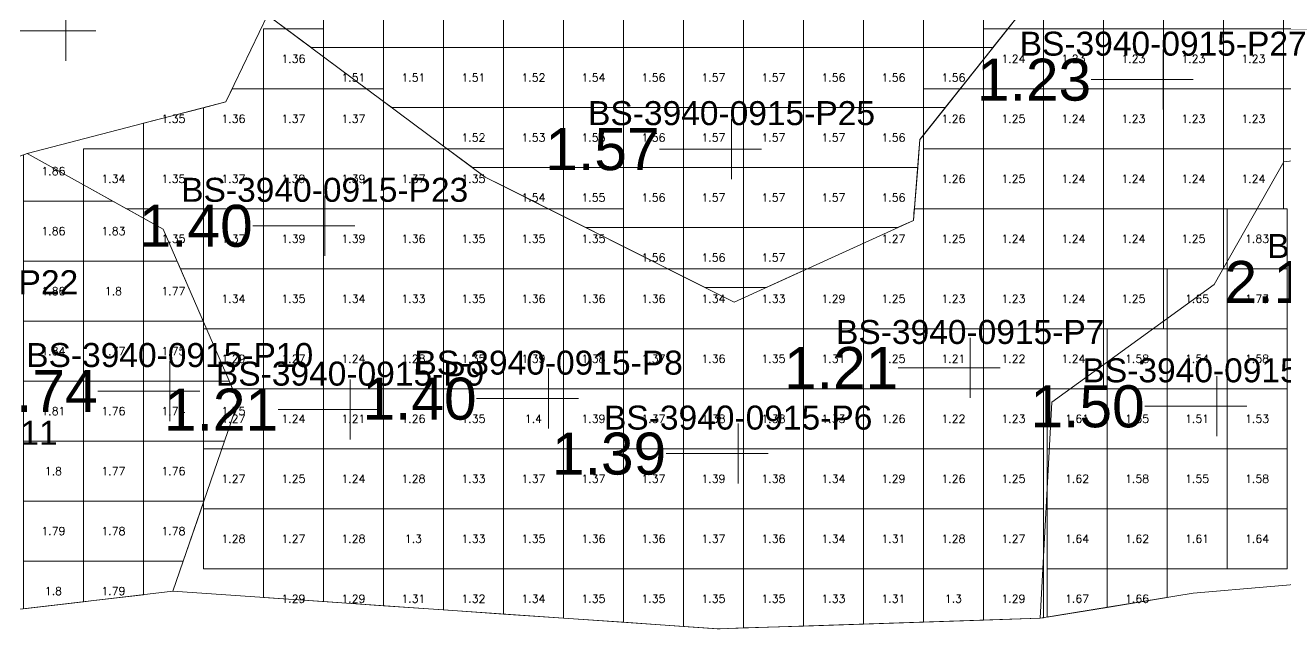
# Model space of a CAD drawing. Header units: inches. Extents: x 470001 to 470123, y 4349638 to 4349734.
# Drawn here: x 470027.65 to 470048.66, y 4349637.51 to 4349647.57 of the extents above; entities that cross this region are included whole.
import ezdxf
from ezdxf.enums import TextEntityAlignment as Align

# ---------------------------------------------------------------- set-up
doc = ezdxf.new("R2010")
doc.units = ezdxf.units.IN
doc.header["$MEASUREMENT"] = 0
for name, color, linetype, lineweight in [('1.500-3.000', 7, 'Continuous', 0), ('点', 7, 'Continuous', 0), ('爆区方格网', 7, 'Continuous', 0), ('线条', 7, 'Continuous', 0), ('钻孔', 7, 'Continuous', 0)]:
    doc.layers.add(name, color=color, linetype=linetype, lineweight=lineweight)
doc.styles.add('3dmine_textStyle_1', font='txt.shx', dxfattribs={"height": 1, "bigfont": 'gbcbig.shx'})
doc.styles.add('3dmine_textStyle_2', font='arial.ttf', dxfattribs={"height": 1})

msp = doc.modelspace()

# ---------------------------------------------------------------- hatches: boundary and pattern name
at = {"layer": '钻孔', "linetype": 'Continuous', "lineweight": 0, "true_color": 0x808080, "extrusion": (0, 1, 0)}
msp.add_hatch(color=8, dxfattribs=at).paths.add_polyline_path([(-470029.325, 3929.775), (-470028.325, 3929.775), (-470028.325, 3939.775), (-470029.325, 3939.775)], flags=0)
at = {"layer": '钻孔', "linetype": 'Continuous', "lineweight": 0, "true_color": 0x0000ff, "extrusion": (0, 1, 0)}
for points in [[(-470047.615, 3929.534), (-470046.615, 3929.534), (-470046.615, 3940.534), (-470047.615, 3940.534)], [(-470033.641, 3930.356), (-470032.641, 3930.356), (-470032.641, 3940.356), (-470033.641, 3940.356)], [(-470044.399, 3930.425), (-470043.399, 3930.425), (-470043.399, 3940.425), (-470044.399, 3940.425)], [(-470034.064, 3930.213), (-470033.064, 3930.213), (-470033.064, 3940.213), (-470034.064, 3940.213)], [(-470037.372, 3930.274), (-470036.372, 3930.274), (-470036.372, 3940.274), (-470037.372, 3940.274)], [(-470040.532, 3930.288), (-470039.532, 3930.288), (-470039.532, 3940.288), (-470040.532, 3940.288)]]:
    msp.add_hatch(color=5, dxfattribs=at).paths.add_polyline_path(points, flags=0)
at = {"layer": '钻孔', "linetype": 'Continuous', "lineweight": 0, "true_color": 0xff0000, "extrusion": (0, 1, 0)}
for points in [[(-470040.421, 3930.304), (-470039.421, 3930.304), (-470039.421, 3940.304), (-470040.421, 3940.304)], [(-470031.057, 3930.064), (-470030.057, 3930.064), (-470030.057, 3940.064), (-470031.057, 3940.064)], [(-470048.507, 3929.68), (-470047.507, 3929.68), (-470047.507, 3940.68), (-470048.507, 3940.68)]]:
    msp.add_hatch(color=1, dxfattribs=at).paths.add_polyline_path(points, flags=0)

# ---------------------------------------------------------------- linework, layer by layer
at = {"color": 7, "linetype": 'Continuous', "lineweight": 0}
for points, elevation in [([(470027.679, 4349645.435), (470030.993, 4349646.298), (470031.686, 4349647.744), (470035.317, 4349645.041), (470039.466, 4349642.957), (470042.451, 4349644.322), (470042.562, 4349645.668), (470044.736, 4349648.414), (470045.096, 4349650.012), (470042.09, 4349652.708), (470045.45, 4349652.937), (470049.125, 4349655.871)], 3935.363), ([(470052.039, 4349645.708), (470048.627, 4349645.298), (470047.467, 4349643.25), (470044.76, 4349641.293), (470044.567, 4349637.688), (470039.199, 4349637.514), (470030.11, 4349638.139), (470031.197, 4349641.303), (470029.949, 4349644.176), (470027.679, 4349645.435), (470027.679, 4349645.435)], 3935.363), ([(470052.039, 4349645.708), (470048.627, 4349645.298), (470047.467, 4349643.25), (470044.76, 4349641.293), (470044.567, 4349637.688), (470047.117, 4349638.106), (470054.879, 4349638.777)], 3935.364)]:
    msp.add_lwpolyline(points, dxfattribs=dict(at, elevation=elevation))
at = {"layer": '1.500-3.000', "color": 1, "linetype": 'Continuous', "lineweight": 0, "true_color": 0xff0000}
for points in [[(470045.096, 4349650.012), (470044.736, 4349648.414), (470043.047, 4349646.28), (470042.562, 4349645.668), (470042.451, 4349644.322), (470039.466, 4349642.957), (470035.741, 4349644.828), (470035.317, 4349645.041), (470031.686, 4349647.744), (470035.13, 4349650.711), (470038.1, 4349651.563), (470042.09, 4349652.708), (470045.096, 4349650.012)], [(470028.923, 4349644.745), (470029.949, 4349644.176), (470031.197, 4349641.303), (470030.11, 4349638.139), (470028.793, 4349637.985), (470025.85, 4349637.642), (470023.853, 4349637.865), (470020.866, 4349638.2), (470021.897, 4349640.896), (470023.219, 4349642.756), (470023.722, 4349643.113), (470026.249, 4349644.911), (470027.679, 4349645.435), (470028.923, 4349644.745)]]:
    msp.add_lwpolyline(points, dxfattribs=at)
at = {"layer": '点', "color": 138, "linetype": 'Continuous', "lineweight": 0, "true_color": 0x004c4c}
for points, elevation in [([(470028.325, 4349646.98), (470028.325, 4349647.98)], 3939.775), ([(470028.825, 4349647.48), (470027.825, 4349647.48)], 3939.775), ([(470046.615, 4349646.167), (470046.615, 4349647.167)], 3940.534), ([(470047.115, 4349646.667), (470046.115, 4349646.667)], 3940.534), ([(470039.421, 4349645.009), (470039.421, 4349646.009)], 3940.304), ([(470039.921, 4349645.509), (470038.921, 4349645.509)], 3940.304), ([(470032.641, 4349643.731), (470032.641, 4349644.731)], 3940.356), ([(470033.141, 4349644.231), (470032.141, 4349644.231)], 3940.356), ([(470043.399, 4349641.361), (470043.399, 4349642.361)], 3940.425), ([(470030.057, 4349640.977), (470030.057, 4349641.977)], 3940.064), ([(470036.372, 4349640.85), (470036.372, 4349641.85)], 3940.274), ([(470043.899, 4349641.861), (470042.899, 4349641.861)], 3940.425), ([(470033.064, 4349640.667), (470033.064, 4349641.667)], 3940.213), ([(470047.507, 4349640.722), (470047.507, 4349641.722)], 3940.68), ([(470030.557, 4349641.477), (470029.557, 4349641.477)], 3940.064), ([(470033.564, 4349641.167), (470032.564, 4349641.167)], 3940.213), ([(470036.872, 4349641.35), (470035.872, 4349641.35)], 3940.274), ([(470048.007, 4349641.222), (470047.007, 4349641.222)], 3940.68), ([(470039.532, 4349639.934), (470039.532, 4349640.934)], 3940.288), ([(470040.032, 4349640.434), (470039.032, 4349640.434)], 3940.288)]:
    msp.add_lwpolyline(points, dxfattribs=dict(at, elevation=elevation))
at = {"layer": '爆区方格网', "color": 5, "linetype": 'Continuous', "lineweight": 0, "true_color": 0x0000ff, "elevation": 3940.213}
for points in [[(470045.619, 4349647.515), (470044.619, 4349647.515), (470044.619, 4349648.266), (470044.736, 4349648.414), (470044.619, 4349648.266), (470044.619, 4349648.515), (470045.619, 4349648.515), (470045.619, 4349647.515)], [(470046.619, 4349647.515), (470045.619, 4349647.515), (470045.619, 4349648.515), (470046.619, 4349648.515), (470046.619, 4349647.515)], [(470047.619, 4349647.515), (470046.619, 4349647.515), (470046.619, 4349648.515), (470047.619, 4349648.515), (470047.619, 4349647.515)], [(470048.619, 4349647.515), (470047.619, 4349647.515), (470047.619, 4349648.515), (470048.619, 4349648.515), (470048.619, 4349647.515)], [(470049.619, 4349647.515), (470048.619, 4349647.515), (470048.619, 4349648.515), (470049.619, 4349648.515), (470049.619, 4349647.515)], [(470032.619, 4349646.515), (470031.619, 4349646.515), (470031.619, 4349647.515), (470032.619, 4349647.515), (470032.619, 4349646.515)], [(470043.619, 4349647.003), (470043.619, 4349647.515), (470044.024, 4349647.515), (470043.619, 4349647.003)], [(470044.619, 4349646.515), (470043.619, 4349646.515), (470043.619, 4349647.003), (470044.024, 4349647.515), (470044.619, 4349647.515), (470044.619, 4349646.515)], [(470045.619, 4349646.515), (470044.619, 4349646.515), (470044.619, 4349647.515), (470045.619, 4349647.515), (470045.619, 4349646.515)], [(470046.619, 4349646.515), (470045.619, 4349646.515), (470045.619, 4349647.515), (470046.619, 4349647.515), (470046.619, 4349646.515)], [(470047.619, 4349646.515), (470046.619, 4349646.515), (470046.619, 4349647.515), (470047.619, 4349647.515), (470047.619, 4349646.515)], [(470048.619, 4349646.515), (470047.619, 4349646.515), (470047.619, 4349647.515), (470048.619, 4349647.515), (470048.619, 4349646.515)], [(470049.619, 4349646.515), (470048.619, 4349646.515), (470048.619, 4349647.515), (470049.619, 4349647.515), (470049.619, 4349646.515)], [(470031.619, 4349645.515), (470030.619, 4349645.515), (470030.619, 4349646.2), (470030.993, 4349646.298), (470031.097, 4349646.515), (470031.619, 4349646.515), (470031.619, 4349645.515)], [(470032.619, 4349645.515), (470031.619, 4349645.515), (470031.619, 4349646.515), (470032.619, 4349646.515), (470032.619, 4349645.515)], [(470033.619, 4349645.515), (470032.619, 4349645.515), (470032.619, 4349646.515), (470033.619, 4349646.515), (470033.619, 4349645.515)], [(470043.047, 4349646.28), (470042.619, 4349645.74), (470042.619, 4349646.515), (470043.232, 4349646.515), (470043.047, 4349646.28)], [(470043.619, 4349645.515), (470042.619, 4349645.515), (470042.619, 4349645.74), (470043.232, 4349646.515), (470043.619, 4349646.515), (470043.619, 4349645.515)], [(470044.619, 4349645.515), (470043.619, 4349645.515), (470043.619, 4349646.515), (470044.619, 4349646.515), (470044.619, 4349645.515)], [(470045.619, 4349645.515), (470044.619, 4349645.515), (470044.619, 4349646.515), (470045.619, 4349646.515), (470045.619, 4349645.515)], [(470046.619, 4349645.515), (470045.619, 4349645.515), (470045.619, 4349646.515), (470046.619, 4349646.515), (470046.619, 4349645.515)], [(470047.619, 4349645.515), (470046.619, 4349645.515), (470046.619, 4349646.515), (470047.619, 4349646.515), (470047.619, 4349645.515)], [(470048.619, 4349645.515), (470047.619, 4349645.515), (470047.619, 4349646.515), (470048.619, 4349646.515), (470048.619, 4349645.515)], [(470049.619, 4349645.515), (470048.619, 4349645.515), (470048.619, 4349646.515), (470049.619, 4349646.515), (470049.619, 4349645.515)], [(470030.619, 4349645.515), (470029.619, 4349645.515), (470029.619, 4349645.94), (470030.619, 4349646.2), (470030.619, 4349645.515)], [(470029.619, 4349644.515), (470029.338, 4349644.515), (470028.619, 4349644.913), (470028.619, 4349645.515), (470029.619, 4349645.515), (470029.619, 4349644.515)], [(470030.619, 4349644.515), (470029.619, 4349644.515), (470029.619, 4349645.515), (470030.619, 4349645.515), (470030.619, 4349644.515)], [(470031.619, 4349644.515), (470030.619, 4349644.515), (470030.619, 4349645.515), (470031.619, 4349645.515), (470031.619, 4349644.515)], [(470032.619, 4349644.515), (470031.619, 4349644.515), (470031.619, 4349645.515), (470032.619, 4349645.515), (470032.619, 4349644.515)], [(470033.619, 4349644.515), (470032.619, 4349644.515), (470032.619, 4349645.515), (470033.619, 4349645.515), (470033.619, 4349644.515)], [(470034.619, 4349644.515), (470033.619, 4349644.515), (470033.619, 4349645.515), (470034.619, 4349645.515), (470034.619, 4349644.515)], [(470035.619, 4349644.889), (470035.317, 4349645.041), (470035.619, 4349644.889), (470035.619, 4349644.515), (470034.619, 4349644.515), (470034.619, 4349645.515), (470035.619, 4349645.515), (470035.619, 4349644.889)], [(470043.619, 4349644.515), (470042.619, 4349644.515), (470042.619, 4349645.515), (470043.619, 4349645.515), (470043.619, 4349644.515)], [(470044.619, 4349644.515), (470043.619, 4349644.515), (470043.619, 4349645.515), (470044.619, 4349645.515), (470044.619, 4349644.515)], [(470045.619, 4349644.515), (470044.619, 4349644.515), (470044.619, 4349645.515), (470045.619, 4349645.515), (470045.619, 4349644.515)], [(470046.619, 4349644.515), (470045.619, 4349644.515), (470045.619, 4349645.515), (470046.619, 4349645.515), (470046.619, 4349644.515)], [(470047.619, 4349644.515), (470046.619, 4349644.515), (470046.619, 4349645.515), (470047.619, 4349645.515), (470047.619, 4349644.515)], [(470048.619, 4349644.515), (470047.619, 4349644.515), (470047.619, 4349645.515), (470048.619, 4349645.515), (470048.619, 4349644.515)], [(470028.923, 4349644.745), (470029.338, 4349644.515), (470029.338, 4349644.515), (470029.107, 4349644.643), (470028.619, 4349644.643), (470028.619, 4349644.913), (470028.923, 4349644.745)], [(470030.619, 4349643.515), (470030.236, 4349643.515), (470030.181, 4349643.643), (470029.619, 4349643.643), (470029.619, 4349644.359), (470029.619, 4349644.359), (470029.949, 4349644.176), (470029.619, 4349644.359), (470029.619, 4349644.515), (470030.619, 4349644.515), (470030.619, 4349643.515)], [(470031.619, 4349643.515), (470030.619, 4349643.515), (470030.619, 4349644.515), (470031.619, 4349644.515), (470031.619, 4349643.515)], [(470032.619, 4349643.515), (470031.619, 4349643.515), (470031.619, 4349644.515), (470032.619, 4349644.515), (470032.619, 4349643.515)], [(470033.619, 4349643.515), (470032.619, 4349643.515), (470032.619, 4349644.515), (470033.619, 4349644.515), (470033.619, 4349643.515)], [(470034.619, 4349643.515), (470033.619, 4349643.515), (470033.619, 4349644.515), (470034.619, 4349644.515), (470034.619, 4349643.515)], [(470035.619, 4349643.515), (470034.619, 4349643.515), (470034.619, 4349644.515), (470035.619, 4349644.515), (470035.619, 4349643.515)], [(470036.619, 4349644.387), (470036.619, 4349643.515), (470035.619, 4349643.515), (470035.619, 4349644.515), (470036.365, 4349644.515), (470036.619, 4349644.387)], [(470036.619, 4349644.387), (470036.365, 4349644.515), (470036.619, 4349644.515), (470036.619, 4349644.387)], [(470037.619, 4349643.885), (470036.619, 4349644.387), (470036.619, 4349644.515), (470037.619, 4349644.515), (470037.619, 4349643.885)], [(470037.619, 4349643.885), (470037.619, 4349643.515), (470036.619, 4349643.515), (470036.619, 4349644.387), (470037.619, 4349643.885)], [(470042.619, 4349643.515), (470041.619, 4349643.515), (470041.619, 4349644.201), (470042.187, 4349644.201), (470042.451, 4349644.322), (470042.467, 4349644.515), (470042.619, 4349644.515), (470042.619, 4349643.515)], [(470043.619, 4349643.515), (470042.619, 4349643.515), (470042.619, 4349644.515), (470043.619, 4349644.515), (470043.619, 4349643.515)], [(470044.619, 4349643.515), (470043.619, 4349643.515), (470043.619, 4349644.515), (470044.619, 4349644.515), (470044.619, 4349643.515)], [(470045.619, 4349643.515), (470044.619, 4349643.515), (470044.619, 4349644.515), (470045.619, 4349644.515), (470045.619, 4349643.515)], [(470046.619, 4349643.515), (470045.619, 4349643.515), (470045.619, 4349644.515), (470046.619, 4349644.515), (470046.619, 4349643.515)], [(470047.619, 4349643.515), (470046.619, 4349643.515), (470046.619, 4349644.515), (470047.619, 4349644.515), (470047.619, 4349643.515)], [(470031.619, 4349642.515), (470030.619, 4349642.515), (470030.619, 4349643.515), (470031.619, 4349643.515), (470031.619, 4349642.515)], [(470032.619, 4349642.515), (470031.619, 4349642.515), (470031.619, 4349643.515), (470032.619, 4349643.515), (470032.619, 4349642.515)], [(470033.619, 4349642.515), (470032.619, 4349642.515), (470032.619, 4349643.515), (470033.619, 4349643.515), (470033.619, 4349642.515)], [(470034.619, 4349642.515), (470033.619, 4349642.515), (470033.619, 4349643.515), (470034.619, 4349643.515), (470034.619, 4349642.515)], [(470035.619, 4349642.515), (470034.619, 4349642.515), (470034.619, 4349643.515), (470035.619, 4349643.515), (470035.619, 4349642.515)], [(470036.619, 4349642.515), (470035.619, 4349642.515), (470035.619, 4349643.515), (470036.619, 4349643.515), (470036.619, 4349642.515)], [(470037.619, 4349642.515), (470036.619, 4349642.515), (470036.619, 4349643.515), (470037.619, 4349643.515), (470037.619, 4349642.515)], [(470038.619, 4349643.383), (470038.619, 4349642.515), (470037.619, 4349642.515), (470037.619, 4349643.515), (470038.356, 4349643.515), (470038.619, 4349643.383)], [(470038.619, 4349643.383), (470038.356, 4349643.515), (470038.619, 4349643.515), (470038.619, 4349643.383)], [(470039.619, 4349642.515), (470038.619, 4349642.515), (470038.619, 4349643.383), (470039.466, 4349642.957), (470038.619, 4349643.383), (470038.619, 4349643.515), (470039.619, 4349643.515), (470039.619, 4349642.515)], [(470040.619, 4349642.515), (470039.619, 4349642.515), (470039.619, 4349643.515), (470040.619, 4349643.515), (470040.619, 4349642.515)], [(470041.619, 4349642.515), (470040.619, 4349642.515), (470040.619, 4349643.515), (470041.619, 4349643.515), (470041.619, 4349642.515)], [(470042.619, 4349642.515), (470041.619, 4349642.515), (470041.619, 4349643.515), (470042.619, 4349643.515), (470042.619, 4349642.515)], [(470043.619, 4349642.515), (470042.619, 4349642.515), (470042.619, 4349643.515), (470043.619, 4349643.515), (470043.619, 4349642.515)], [(470044.619, 4349642.515), (470043.619, 4349642.515), (470043.619, 4349643.515), (470044.619, 4349643.515), (470044.619, 4349642.515)], [(470045.619, 4349642.515), (470044.619, 4349642.515), (470044.619, 4349643.515), (470045.619, 4349643.515), (470045.619, 4349642.515)], [(470046.619, 4349642.515), (470045.619, 4349642.515), (470045.619, 4349643.515), (470046.619, 4349643.515), (470046.619, 4349642.515)], [(470031.619, 4349641.515), (470031.105, 4349641.515), (470031.049, 4349641.643), (470030.619, 4349641.643), (470030.619, 4349642.515), (470031.619, 4349642.515), (470031.619, 4349641.515)], [(470032.619, 4349641.515), (470031.619, 4349641.515), (470031.619, 4349642.515), (470032.619, 4349642.515), (470032.619, 4349641.515)], [(470033.619, 4349641.515), (470032.619, 4349641.515), (470032.619, 4349642.515), (470033.619, 4349642.515), (470033.619, 4349641.515)], [(470034.619, 4349641.515), (470033.619, 4349641.515), (470033.619, 4349642.515), (470034.619, 4349642.515), (470034.619, 4349641.515)], [(470035.619, 4349641.515), (470034.619, 4349641.515), (470034.619, 4349642.515), (470035.619, 4349642.515), (470035.619, 4349641.515)], [(470036.619, 4349641.515), (470035.619, 4349641.515), (470035.619, 4349642.515), (470036.619, 4349642.515), (470036.619, 4349641.515)], [(470037.619, 4349641.515), (470036.619, 4349641.515), (470036.619, 4349642.515), (470037.619, 4349642.515), (470037.619, 4349641.515)], [(470038.619, 4349641.515), (470037.619, 4349641.515), (470037.619, 4349642.515), (470038.619, 4349642.515), (470038.619, 4349641.515)], [(470039.619, 4349641.515), (470038.619, 4349641.515), (470038.619, 4349642.515), (470039.619, 4349642.515), (470039.619, 4349641.515)], [(470040.619, 4349641.515), (470039.619, 4349641.515), (470039.619, 4349642.515), (470040.619, 4349642.515), (470040.619, 4349641.515)], [(470041.619, 4349641.515), (470040.619, 4349641.515), (470040.619, 4349642.515), (470041.619, 4349642.515), (470041.619, 4349641.515)], [(470042.619, 4349641.515), (470041.619, 4349641.515), (470041.619, 4349642.515), (470042.619, 4349642.515), (470042.619, 4349641.515)], [(470043.619, 4349641.515), (470042.619, 4349641.515), (470042.619, 4349642.515), (470043.619, 4349642.515), (470043.619, 4349641.515)], [(470044.619, 4349641.515), (470043.619, 4349641.515), (470043.619, 4349642.515), (470044.619, 4349642.515), (470044.619, 4349641.515)], [(470045.619, 4349641.515), (470044.619, 4349641.515), (470044.619, 4349642.515), (470045.619, 4349642.515), (470045.619, 4349641.515)], [(470031.619, 4349640.515), (470030.619, 4349640.515), (470030.619, 4349640.643), (470030.97, 4349640.643), (470031.197, 4349641.303), (470031.105, 4349641.515), (470031.619, 4349641.515), (470031.619, 4349640.515)], [(470032.619, 4349640.515), (470031.619, 4349640.515), (470031.619, 4349641.515), (470032.619, 4349641.515), (470032.619, 4349640.515)], [(470033.619, 4349640.515), (470032.619, 4349640.515), (470032.619, 4349641.515), (470033.619, 4349641.515), (470033.619, 4349640.515)], [(470034.619, 4349640.515), (470033.619, 4349640.515), (470033.619, 4349641.515), (470034.619, 4349641.515), (470034.619, 4349640.515)], [(470035.619, 4349640.515), (470034.619, 4349640.515), (470034.619, 4349641.515), (470035.619, 4349641.515), (470035.619, 4349640.515)], [(470036.619, 4349640.515), (470035.619, 4349640.515), (470035.619, 4349641.515), (470036.619, 4349641.515), (470036.619, 4349640.515)], [(470037.619, 4349640.515), (470036.619, 4349640.515), (470036.619, 4349641.515), (470037.619, 4349641.515), (470037.619, 4349640.515)], [(470038.619, 4349640.515), (470037.619, 4349640.515), (470037.619, 4349641.515), (470038.619, 4349641.515), (470038.619, 4349640.515)], [(470039.619, 4349640.515), (470038.619, 4349640.515), (470038.619, 4349641.515), (470039.619, 4349641.515), (470039.619, 4349640.515)], [(470040.619, 4349640.515), (470039.619, 4349640.515), (470039.619, 4349641.515), (470040.619, 4349641.515), (470040.619, 4349640.515)], [(470041.619, 4349640.515), (470040.619, 4349640.515), (470040.619, 4349641.515), (470041.619, 4349641.515), (470041.619, 4349640.515)], [(470042.619, 4349640.515), (470041.619, 4349640.515), (470041.619, 4349641.515), (470042.619, 4349641.515), (470042.619, 4349640.515)], [(470043.619, 4349640.515), (470042.619, 4349640.515), (470042.619, 4349641.515), (470043.619, 4349641.515), (470043.619, 4349640.515)], [(470044.619, 4349640.515), (470043.619, 4349640.515), (470043.619, 4349641.515), (470044.619, 4349641.515), (470044.619, 4349640.515)], [(470031.619, 4349639.515), (470030.619, 4349639.515), (470030.619, 4349639.643), (470030.619, 4349640.515), (470031.619, 4349640.515), (470031.619, 4349639.515)], [(470032.619, 4349639.515), (470031.619, 4349639.515), (470031.619, 4349640.515), (470032.619, 4349640.515), (470032.619, 4349639.515)], [(470033.619, 4349639.515), (470032.619, 4349639.515), (470032.619, 4349640.515), (470033.619, 4349640.515), (470033.619, 4349639.515)], [(470034.619, 4349639.515), (470033.619, 4349639.515), (470033.619, 4349640.515), (470034.619, 4349640.515), (470034.619, 4349639.515)], [(470035.619, 4349639.515), (470034.619, 4349639.515), (470034.619, 4349640.515), (470035.619, 4349640.515), (470035.619, 4349639.515)], [(470036.619, 4349639.515), (470035.619, 4349639.515), (470035.619, 4349640.515), (470036.619, 4349640.515), (470036.619, 4349639.515)], [(470037.619, 4349639.515), (470036.619, 4349639.515), (470036.619, 4349640.515), (470037.619, 4349640.515), (470037.619, 4349639.515)], [(470038.619, 4349639.515), (470037.619, 4349639.515), (470037.619, 4349640.515), (470038.619, 4349640.515), (470038.619, 4349639.515)], [(470039.619, 4349639.515), (470038.619, 4349639.515), (470038.619, 4349640.515), (470039.619, 4349640.515), (470039.619, 4349639.515)], [(470040.619, 4349639.515), (470039.619, 4349639.515), (470039.619, 4349640.515), (470040.619, 4349640.515), (470040.619, 4349639.515)], [(470041.619, 4349639.515), (470040.619, 4349639.515), (470040.619, 4349640.515), (470041.619, 4349640.515), (470041.619, 4349639.515)], [(470042.619, 4349639.515), (470041.619, 4349639.515), (470041.619, 4349640.515), (470042.619, 4349640.515), (470042.619, 4349639.515)], [(470043.619, 4349639.515), (470042.619, 4349639.515), (470042.619, 4349640.515), (470043.619, 4349640.515), (470043.619, 4349639.515)], [(470044.619, 4349639.515), (470043.619, 4349639.515), (470043.619, 4349640.515), (470044.619, 4349640.515), (470044.619, 4349639.515)], [(470031.619, 4349638.515), (470030.619, 4349638.515), (470030.619, 4349639.515), (470031.619, 4349639.515), (470031.619, 4349638.515)], [(470032.619, 4349638.515), (470031.619, 4349638.515), (470031.619, 4349639.515), (470032.619, 4349639.515), (470032.619, 4349638.515)], [(470033.619, 4349638.515), (470032.619, 4349638.515), (470032.619, 4349639.515), (470033.619, 4349639.515), (470033.619, 4349638.515)], [(470034.619, 4349638.515), (470033.619, 4349638.515), (470033.619, 4349639.515), (470034.619, 4349639.515), (470034.619, 4349638.515)], [(470035.619, 4349638.515), (470034.619, 4349638.515), (470034.619, 4349639.515), (470035.619, 4349639.515), (470035.619, 4349638.515)], [(470036.619, 4349638.515), (470035.619, 4349638.515), (470035.619, 4349639.515), (470036.619, 4349639.515), (470036.619, 4349638.515)], [(470037.619, 4349638.515), (470036.619, 4349638.515), (470036.619, 4349639.515), (470037.619, 4349639.515), (470037.619, 4349638.515)], [(470038.619, 4349638.515), (470037.619, 4349638.515), (470037.619, 4349639.515), (470038.619, 4349639.515), (470038.619, 4349638.515)], [(470039.619, 4349638.515), (470038.619, 4349638.515), (470038.619, 4349639.515), (470039.619, 4349639.515), (470039.619, 4349638.515)], [(470040.619, 4349638.515), (470039.619, 4349638.515), (470039.619, 4349639.515), (470040.619, 4349639.515), (470040.619, 4349638.515)], [(470041.619, 4349638.515), (470040.619, 4349638.515), (470040.619, 4349639.515), (470041.619, 4349639.515), (470041.619, 4349638.515)], [(470042.619, 4349638.515), (470041.619, 4349638.515), (470041.619, 4349639.515), (470042.619, 4349639.515), (470042.619, 4349638.515)], [(470043.619, 4349638.515), (470042.619, 4349638.515), (470042.619, 4349639.515), (470043.619, 4349639.515), (470043.619, 4349638.515)], [(470044.619, 4349638.515), (470043.619, 4349638.515), (470043.619, 4349639.515), (470044.619, 4349639.515), (470044.619, 4349638.515)], [(470032.619, 4349637.966), (470031.619, 4349638.035), (470031.619, 4349638.515), (470032.619, 4349638.515), (470032.619, 4349637.966)], [(470033.619, 4349637.897), (470032.619, 4349637.966), (470032.619, 4349638.515), (470033.619, 4349638.515), (470033.619, 4349637.897)], [(470034.619, 4349637.829), (470033.619, 4349637.897), (470033.619, 4349638.515), (470034.619, 4349638.515), (470034.619, 4349637.829)], [(470035.619, 4349637.76), (470034.619, 4349637.829), (470034.619, 4349638.515), (470035.619, 4349638.515), (470035.619, 4349637.76)], [(470036.619, 4349637.691), (470035.619, 4349637.76), (470035.619, 4349638.515), (470036.619, 4349638.515), (470036.619, 4349637.691)], [(470037.619, 4349637.622), (470036.619, 4349637.691), (470036.619, 4349638.515), (470037.619, 4349638.515), (470037.619, 4349637.622)], [(470038.619, 4349637.554), (470037.619, 4349637.622), (470037.619, 4349638.515), (470038.619, 4349638.515), (470038.619, 4349637.554)], [(470039.619, 4349637.527), (470039.23, 4349637.515), (470039.184, 4349637.515), (470038.619, 4349637.554), (470038.619, 4349638.515), (470039.619, 4349638.515), (470039.619, 4349637.527)], [(470040.619, 4349637.56), (470039.619, 4349637.527), (470039.619, 4349638.515), (470040.619, 4349638.515), (470040.619, 4349637.56)], [(470041.619, 4349637.592), (470040.619, 4349637.56), (470040.619, 4349638.515), (470041.619, 4349638.515), (470041.619, 4349637.592)], [(470042.619, 4349637.624), (470041.619, 4349637.592), (470041.619, 4349638.515), (470042.619, 4349638.515), (470042.619, 4349637.624)], [(470043.619, 4349637.657), (470042.619, 4349637.624), (470042.619, 4349638.515), (470043.619, 4349638.515), (470043.619, 4349637.657)], [(470044.619, 4349637.696), (470044.567, 4349637.688), (470043.619, 4349637.657), (470043.619, 4349638.515), (470044.619, 4349638.515), (470044.619, 4349637.696)]]:
    msp.add_lwpolyline(points, dxfattribs=at)
at = {"layer": '爆区方格网', "color": 1, "linetype": 'Continuous', "lineweight": 0, "true_color": 0xff0000}
for points, elevation in [([(470032.619, 4349647.201), (470032.415, 4349647.201), (470031.686, 4349647.744), (470032.217, 4349648.201), (470032.619, 4349648.201), (470032.619, 4349647.201)], 3940.263), ([(470033.619, 4349647.201), (470032.619, 4349647.201), (470032.619, 4349648.201), (470033.619, 4349648.201), (470033.619, 4349647.201)], 3940.263), ([(470034.619, 4349647.201), (470033.619, 4349647.201), (470033.619, 4349648.201), (470034.619, 4349648.201), (470034.619, 4349647.201)], 3940.263), ([(470035.619, 4349647.201), (470034.619, 4349647.201), (470034.619, 4349648.201), (470035.619, 4349648.201), (470035.619, 4349647.201)], 3940.263), ([(470036.619, 4349647.201), (470035.619, 4349647.201), (470035.619, 4349648.201), (470036.619, 4349648.201), (470036.619, 4349647.201)], 3940.263), ([(470037.619, 4349647.201), (470036.619, 4349647.201), (470036.619, 4349648.201), (470037.619, 4349648.201), (470037.619, 4349647.201)], 3940.263), ([(470038.619, 4349647.201), (470037.619, 4349647.201), (470037.619, 4349648.201), (470038.619, 4349648.201), (470038.619, 4349647.201)], 3940.263), ([(470039.619, 4349647.201), (470038.619, 4349647.201), (470038.619, 4349648.201), (470039.619, 4349648.201), (470039.619, 4349647.201)], 3940.263), ([(470040.619, 4349647.201), (470039.619, 4349647.201), (470039.619, 4349648.201), (470040.619, 4349648.201), (470040.619, 4349647.201)], 3940.263), ([(470041.619, 4349647.201), (470040.619, 4349647.201), (470040.619, 4349648.201), (470041.619, 4349648.201), (470041.619, 4349647.201)], 3940.263), ([(470042.619, 4349647.201), (470041.619, 4349647.201), (470041.619, 4349648.201), (470042.619, 4349648.201), (470042.619, 4349647.201)], 3940.263), ([(470043.619, 4349647.201), (470042.619, 4349647.201), (470042.619, 4349648.201), (470043.619, 4349648.201), (470043.619, 4349647.201)], 3940.263), ([(470043.776, 4349647.201), (470043.619, 4349647.201), (470043.619, 4349648.201), (470044.568, 4349648.201), (470043.776, 4349647.201)], 3940.263), ([(470033.619, 4349646.305), (470032.619, 4349647.05), (470032.619, 4349647.201), (470033.619, 4349647.201), (470033.619, 4349646.305)], 3940.263), ([(470034.619, 4349646.201), (470033.759, 4349646.201), (470033.619, 4349646.305), (470033.619, 4349647.201), (470034.619, 4349647.201), (470034.619, 4349646.201)], 3940.263), ([(470035.619, 4349646.201), (470034.619, 4349646.201), (470034.619, 4349647.201), (470035.619, 4349647.201), (470035.619, 4349646.201)], 3940.263), ([(470036.619, 4349646.201), (470035.619, 4349646.201), (470035.619, 4349647.201), (470036.619, 4349647.201), (470036.619, 4349646.201)], 3940.263), ([(470037.619, 4349646.201), (470036.619, 4349646.201), (470036.619, 4349647.201), (470037.619, 4349647.201), (470037.619, 4349646.201)], 3940.263), ([(470038.619, 4349646.201), (470037.619, 4349646.201), (470037.619, 4349647.201), (470038.619, 4349647.201), (470038.619, 4349646.201)], 3940.263), ([(470039.619, 4349646.201), (470038.619, 4349646.201), (470038.619, 4349647.201), (470039.619, 4349647.201), (470039.619, 4349646.201)], 3940.263), ([(470040.619, 4349646.201), (470039.619, 4349646.201), (470039.619, 4349647.201), (470040.619, 4349647.201), (470040.619, 4349646.201)], 3940.263), ([(470041.619, 4349646.201), (470040.619, 4349646.201), (470040.619, 4349647.201), (470041.619, 4349647.201), (470041.619, 4349646.201)], 3940.263), ([(470042.619, 4349646.201), (470041.619, 4349646.201), (470041.619, 4349647.201), (470042.619, 4349647.201), (470042.619, 4349646.201)], 3940.263), ([(470043.619, 4349647.003), (470043.047, 4349646.28), (470042.984, 4349646.201), (470042.619, 4349646.201), (470042.619, 4349647.201), (470043.619, 4349647.201), (470043.619, 4349647.003)], 3940.263), ([(470035.619, 4349645.201), (470035.102, 4349645.201), (470034.619, 4349645.561), (470034.619, 4349646.201), (470035.619, 4349646.201), (470035.619, 4349645.201)], 3940.263), ([(470036.619, 4349645.201), (470035.619, 4349645.201), (470035.619, 4349646.201), (470036.619, 4349646.201), (470036.619, 4349645.201)], 3940.263), ([(470037.619, 4349645.201), (470036.619, 4349645.201), (470036.619, 4349646.201), (470037.619, 4349646.201), (470037.619, 4349645.201)], 3940.263), ([(470038.619, 4349645.201), (470037.619, 4349645.201), (470037.619, 4349646.201), (470038.619, 4349646.201), (470038.619, 4349645.201)], 3940.263), ([(470039.619, 4349645.201), (470038.619, 4349645.201), (470038.619, 4349646.201), (470039.619, 4349646.201), (470039.619, 4349645.201)], 3940.263), ([(470040.619, 4349645.201), (470039.619, 4349645.201), (470039.619, 4349646.201), (470040.619, 4349646.201), (470040.619, 4349645.201)], 3940.263), ([(470041.619, 4349645.201), (470040.619, 4349645.201), (470040.619, 4349646.201), (470041.619, 4349646.201), (470041.619, 4349645.201)], 3940.263), ([(470042.619, 4349645.74), (470042.562, 4349645.668), (470042.524, 4349645.201), (470041.619, 4349645.201), (470041.619, 4349646.201), (470042.619, 4349646.201), (470042.619, 4349645.74)], 3940.263), ([(470028.619, 4349644.913), (470028.619, 4349644.643), (470027.619, 4349644.643), (470027.619, 4349645.412), (470027.679, 4349645.435), (470028.619, 4349644.913)], 3939.874), ([(470036.619, 4349644.387), (470035.741, 4349644.828), (470035.619, 4349644.889), (470035.619, 4349645.201), (470036.619, 4349645.201), (470036.619, 4349644.387)], 3940.263), ([(470037.619, 4349644.201), (470036.989, 4349644.201), (470036.619, 4349644.387), (470036.619, 4349645.201), (470037.619, 4349645.201), (470037.619, 4349644.201)], 3940.263), ([(470038.619, 4349644.201), (470037.619, 4349644.201), (470037.619, 4349645.201), (470038.619, 4349645.201), (470038.619, 4349644.201)], 3940.263), ([(470039.619, 4349644.201), (470038.619, 4349644.201), (470038.619, 4349645.201), (470039.619, 4349645.201), (470039.619, 4349644.201)], 3940.263), ([(470040.619, 4349644.201), (470039.619, 4349644.201), (470039.619, 4349645.201), (470040.619, 4349645.201), (470040.619, 4349644.201)], 3940.263), ([(470041.619, 4349644.201), (470040.619, 4349644.201), (470040.619, 4349645.201), (470041.619, 4349645.201), (470041.619, 4349644.201)], 3940.263), ([(470042.451, 4349644.322), (470042.187, 4349644.201), (470041.619, 4349644.201), (470041.619, 4349645.201), (470042.524, 4349645.201), (470042.451, 4349644.322)], 3940.263), ([(470028.619, 4349643.643), (470027.619, 4349643.643), (470027.619, 4349644.643), (470028.619, 4349644.643), (470028.619, 4349643.643)], 3939.874), ([(470029.619, 4349644.359), (470029.619, 4349643.643), (470028.619, 4349643.643), (470028.619, 4349644.643), (470029.107, 4349644.643), (470029.619, 4349644.359)], 3939.874), ([(470048.68, 4349643.515), (470047.68, 4349643.515), (470047.68, 4349644.515), (470048.68, 4349644.515), (470048.68, 4349643.515)], 3940.68), ([(470038.619, 4349643.383), (470037.619, 4349643.885), (470037.619, 4349644.201), (470038.619, 4349644.201), (470038.619, 4349643.383)], 3940.263), ([(470039.619, 4349643.201), (470038.98, 4349643.201), (470038.619, 4349643.383), (470038.619, 4349644.201), (470039.619, 4349644.201), (470039.619, 4349643.201)], 3940.263), ([(470040.619, 4349643.484), (470040, 4349643.201), (470039.619, 4349643.201), (470039.619, 4349644.201), (470040.619, 4349644.201), (470040.619, 4349643.484)], 3940.263), ([(470028.619, 4349642.643), (470027.619, 4349642.643), (470027.619, 4349643.643), (470028.619, 4349643.643), (470028.619, 4349642.643)], 3939.874), ([(470029.619, 4349642.643), (470028.619, 4349642.643), (470028.619, 4349643.643), (470029.619, 4349643.643), (470029.619, 4349642.643)], 3939.874), ([(470030.615, 4349642.643), (470029.619, 4349642.643), (470029.619, 4349643.643), (470030.181, 4349643.643), (470030.615, 4349642.643)], 3939.874), ([(470047.68, 4349642.515), (470046.68, 4349642.515), (470046.68, 4349643.515), (470047.68, 4349643.515), (470047.68, 4349642.515)], 3940.68), ([(470048.68, 4349642.515), (470047.68, 4349642.515), (470047.68, 4349643.515), (470048.68, 4349643.515), (470048.68, 4349642.515)], 3940.68), ([(470028.619, 4349641.643), (470027.619, 4349641.643), (470027.619, 4349642.643), (470028.619, 4349642.643), (470028.619, 4349641.643)], 3939.874), ([(470029.619, 4349641.643), (470028.619, 4349641.643), (470028.619, 4349642.643), (470029.619, 4349642.643), (470029.619, 4349641.643)], 3939.874), ([(470030.619, 4349642.634), (470030.619, 4349641.643), (470029.619, 4349641.643), (470029.619, 4349642.643), (470030.615, 4349642.643), (470030.619, 4349642.634)], 3939.874), ([(470046.68, 4349641.515), (470045.68, 4349641.515), (470045.68, 4349642.515), (470046.68, 4349642.515), (470046.68, 4349641.515)], 3940.68), ([(470047.68, 4349641.515), (470046.68, 4349641.515), (470046.68, 4349642.515), (470047.68, 4349642.515), (470047.68, 4349641.515)], 3940.68), ([(470048.68, 4349641.515), (470047.68, 4349641.515), (470047.68, 4349642.515), (470048.68, 4349642.515), (470048.68, 4349641.515)], 3940.68), ([(470028.619, 4349640.643), (470027.619, 4349640.643), (470027.619, 4349641.643), (470028.619, 4349641.643), (470028.619, 4349640.643)], 3939.874), ([(470029.619, 4349640.643), (470028.619, 4349640.643), (470028.619, 4349641.643), (470029.619, 4349641.643), (470029.619, 4349640.643)], 3939.874), ([(470030.619, 4349640.643), (470029.619, 4349640.643), (470029.619, 4349641.643), (470030.619, 4349641.643), (470030.619, 4349640.643)], 3939.874), ([(470031.197, 4349641.303), (470030.97, 4349640.643), (470030.619, 4349640.643), (470030.619, 4349641.643), (470031.049, 4349641.643), (470031.197, 4349641.303)], 3939.874), ([(470045.68, 4349640.515), (470044.68, 4349640.515), (470044.68, 4349641.515), (470045.68, 4349641.515), (470045.68, 4349640.515)], 3940.68), ([(470046.68, 4349640.515), (470045.68, 4349640.515), (470045.68, 4349641.515), (470046.68, 4349641.515), (470046.68, 4349640.515)], 3940.68), ([(470047.68, 4349640.515), (470046.68, 4349640.515), (470046.68, 4349641.515), (470047.68, 4349641.515), (470047.68, 4349640.515)], 3940.68), ([(470048.68, 4349640.515), (470047.68, 4349640.515), (470047.68, 4349641.515), (470048.68, 4349641.515), (470048.68, 4349640.515)], 3940.68), ([(470028.619, 4349639.643), (470027.619, 4349639.643), (470027.619, 4349640.643), (470028.619, 4349640.643), (470028.619, 4349639.643)], 3939.874), ([(470029.619, 4349639.643), (470028.619, 4349639.643), (470028.619, 4349640.643), (470029.619, 4349640.643), (470029.619, 4349639.643)], 3939.874), ([(470030.619, 4349639.643), (470029.619, 4349639.643), (470029.619, 4349640.643), (470030.619, 4349640.643), (470030.619, 4349639.643)], 3939.874), ([(470045.68, 4349639.515), (470044.68, 4349639.515), (470044.68, 4349640.515), (470045.68, 4349640.515), (470045.68, 4349639.515)], 3940.68), ([(470046.68, 4349639.515), (470045.68, 4349639.515), (470045.68, 4349640.515), (470046.68, 4349640.515), (470046.68, 4349639.515)], 3940.68), ([(470047.68, 4349639.515), (470046.68, 4349639.515), (470046.68, 4349640.515), (470047.68, 4349640.515), (470047.68, 4349639.515)], 3940.68), ([(470048.68, 4349639.515), (470047.68, 4349639.515), (470047.68, 4349640.515), (470048.68, 4349640.515), (470048.68, 4349639.515)], 3940.68), ([(470028.619, 4349638.643), (470027.619, 4349638.643), (470027.619, 4349639.643), (470028.619, 4349639.643), (470028.619, 4349638.643)], 3939.874), ([(470029.619, 4349638.643), (470028.619, 4349638.643), (470028.619, 4349639.643), (470029.619, 4349639.643), (470029.619, 4349638.643)], 3939.874), ([(470030.619, 4349639.62), (470030.283, 4349638.643), (470029.619, 4349638.643), (470029.619, 4349639.643), (470030.619, 4349639.643), (470030.619, 4349639.62)], 3939.874), ([(470045.68, 4349638.515), (470044.68, 4349638.515), (470044.68, 4349639.515), (470045.68, 4349639.515), (470045.68, 4349638.515)], 3940.68), ([(470046.68, 4349638.515), (470045.68, 4349638.515), (470045.68, 4349639.515), (470046.68, 4349639.515), (470046.68, 4349638.515)], 3940.68), ([(470047.68, 4349638.515), (470046.68, 4349638.515), (470046.68, 4349639.515), (470047.68, 4349639.515), (470047.68, 4349638.515)], 3940.68), ([(470048.68, 4349638.515), (470047.68, 4349638.515), (470047.68, 4349639.515), (470048.68, 4349639.515), (470048.68, 4349638.515)], 3940.68), ([(470028.619, 4349637.965), (470027.619, 4349637.848), (470027.619, 4349638.643), (470028.619, 4349638.643), (470028.619, 4349637.965)], 3939.874), ([(470029.619, 4349638.081), (470028.793, 4349637.985), (470028.619, 4349637.965), (470028.619, 4349638.643), (470029.619, 4349638.643), (470029.619, 4349638.081)], 3939.874), ([(470045.68, 4349637.87), (470044.68, 4349637.706), (470044.68, 4349638.515), (470045.68, 4349638.515), (470045.68, 4349637.87)], 3940.68), ([(470046.68, 4349638.035), (470045.68, 4349637.87), (470045.68, 4349638.515), (470046.68, 4349638.515), (470046.68, 4349638.035)], 3940.68)]:
    msp.add_lwpolyline(points, dxfattribs=dict(at, elevation=elevation))
at = {"layer": '线条', "color": 138, "linetype": 'Continuous', "lineweight": 0, "true_color": 0x004c4c}
for points, elevation in [([(470028.325, 4349647.48), (470028.325, 4349647.48), (470028.325, 4349647.48)], 3939.775), ([(470046.615, 4349646.667), (470046.615, 4349646.667), (470046.615, 4349646.667)], 3940.534), ([(470039.421, 4349645.509), (470039.421, 4349645.509), (470039.421, 4349645.509)], 3940.304), ([(470032.641, 4349644.231), (470032.641, 4349644.231), (470032.641, 4349644.231)], 3940.356), ([(470043.399, 4349641.861), (470043.399, 4349641.861), (470043.399, 4349641.861)], 3940.425), ([(470030.057, 4349641.477), (470030.057, 4349641.477), (470030.057, 4349641.477)], 3940.064), ([(470033.064, 4349641.167), (470033.064, 4349641.167), (470033.064, 4349641.167)], 3940.213), ([(470036.372, 4349641.35), (470036.372, 4349641.35), (470036.372, 4349641.35)], 3940.274), ([(470047.507, 4349641.222), (470047.507, 4349641.222), (470047.507, 4349641.222)], 3940.68), ([(470039.532, 4349640.434), (470039.532, 4349640.434), (470039.532, 4349640.434)], 3940.288)]:
    msp.add_lwpolyline(points, dxfattribs=dict(at, elevation=elevation))
at = {"layer": '钻孔', "color": 8, "linetype": 'Continuous', "lineweight": 0, "true_color": 0x808080}
for elevation in [3939.775, 3929.775]:
    msp.add_lwpolyline([(470028.325, 4349647.48), (470027.125, 4349647.48)], dxfattribs=dict(at, elevation=elevation))
at = {"layer": '钻孔', "color": 5, "linetype": 'Continuous', "lineweight": 0, "true_color": 0x0000ff}
for points, elevation in [([(470046.615, 4349646.667), (470045.415, 4349646.667)], 3940.534), ([(470046.615, 4349646.667), (470045.415, 4349646.667)], 3929.534), ([(470032.641, 4349644.231), (470031.441, 4349644.231)], 3940.356), ([(470032.641, 4349644.231), (470031.441, 4349644.231)], 3930.356), ([(470043.399, 4349641.861), (470042.199, 4349641.861)], 3940.425), ([(470043.399, 4349641.861), (470042.199, 4349641.861)], 3930.425), ([(470033.064, 4349641.167), (470031.864, 4349641.167)], 3940.213), ([(470033.064, 4349641.167), (470031.864, 4349641.167)], 3930.213), ([(470036.372, 4349641.35), (470035.172, 4349641.35)], 3940.274), ([(470036.372, 4349641.35), (470035.172, 4349641.35)], 3930.274), ([(470039.532, 4349640.434), (470038.332, 4349640.434)], 3940.288), ([(470039.532, 4349640.434), (470038.332, 4349640.434)], 3930.288)]:
    msp.add_lwpolyline(points, dxfattribs=dict(at, elevation=elevation))
at = {"layer": '钻孔', "color": 1, "linetype": 'Continuous', "lineweight": 0, "true_color": 0xff0000}
for points, elevation in [([(470039.421, 4349645.509), (470038.221, 4349645.509)], 3940.304), ([(470039.421, 4349645.509), (470038.221, 4349645.509)], 3930.304), ([(470030.057, 4349641.477), (470028.857, 4349641.477)], 3940.064), ([(470030.057, 4349641.477), (470028.857, 4349641.477)], 3930.064), ([(470047.507, 4349641.222), (470046.307, 4349641.222)], 3940.68), ([(470047.507, 4349641.222), (470046.307, 4349641.222)], 3929.68)]:
    msp.add_lwpolyline(points, dxfattribs=dict(at, elevation=elevation))

# ---------------------------------------------------------------- texts
at = {"color": 5, "linetype": 'Continuous', "lineweight": 0, "true_color": 0x0000ff, "style": '3dmine_textStyle_1'}
for s, p in [('1.36', (470032.119, 4349647.015, 3940.213)), ('1.24', (470044.119, 4349647.015, 3940.213)), ('1.23', (470045.119, 4349647.015, 3940.213)), ('1.23', (470046.119, 4349647.015, 3940.213)), ('1.23', (470047.119, 4349647.015, 3940.213)), ('1.23', (470048.119, 4349647.015, 3940.213)), ('1.35', (470030.119, 4349646.015, 3940.213)), ('1.36', (470031.119, 4349646.015, 3940.213)), ('1.37', (470032.119, 4349646.015, 3940.213)), ('1.37', (470033.119, 4349646.015, 3940.213)), ('1.26', (470043.119, 4349646.015, 3940.213)), ('1.25', (470044.119, 4349646.015, 3940.213)), ('1.24', (470045.119, 4349646.015, 3940.213)), ('1.23', (470046.119, 4349646.015, 3940.213)), ('1.23', (470047.119, 4349646.015, 3940.213)), ('1.23', (470048.119, 4349646.015, 3940.213)), ('1.34', (470029.119, 4349645.015, 3940.213)), ('1.35', (470030.119, 4349645.015, 3940.213)), ('1.37', (470031.119, 4349645.015, 3940.213)), ('1.39', (470032.119, 4349645.015, 3940.213)), ('1.39', (470033.119, 4349645.015, 3940.213)), ('1.37', (470034.119, 4349645.015, 3940.213)), ('1.35', (470035.119, 4349645.015, 3940.213)), ('1.26', (470043.119, 4349645.015, 3940.213)), ('1.25', (470044.119, 4349645.015, 3940.213)), ('1.24', (470045.119, 4349645.015, 3940.213)), ('1.24', (470046.119, 4349645.015, 3940.213)), ('1.24', (470047.119, 4349645.015, 3940.213)), ('1.24', (470048.119, 4349645.015, 3940.213)), ('1.35', (470030.119, 4349644.015, 3940.213)), ('1.37', (470031.119, 4349644.015, 3940.213)), ('1.39', (470032.119, 4349644.015, 3940.213)), ('1.39', (470033.119, 4349644.015, 3940.213)), ('1.36', (470034.119, 4349644.015, 3940.213)), ('1.35', (470035.119, 4349644.015, 3940.213)), ('1.35', (470036.119, 4349644.015, 3940.213)), ('1.35', (470037.119, 4349644.015, 3940.213)), ('1.27', (470042.119, 4349644.015, 3940.213)), ('1.25', (470043.119, 4349644.015, 3940.213)), ('1.24', (470044.119, 4349644.015, 3940.213)), ('1.24', (470045.119, 4349644.015, 3940.213)), ('1.24', (470046.119, 4349644.015, 3940.213)), ('1.25', (470047.119, 4349644.015, 3940.213)), ('1.34', (470031.119, 4349643.015, 3940.213)), ('1.35', (470032.119, 4349643.015, 3940.213)), ('1.34', (470033.119, 4349643.015, 3940.213)), ('1.33', (470034.119, 4349643.015, 3940.213)), ('1.35', (470035.119, 4349643.015, 3940.213)), ('1.36', (470036.119, 4349643.015, 3940.213)), ('1.36', (470037.119, 4349643.015, 3940.213)), ('1.36', (470038.119, 4349643.015, 3940.213)), ('1.34', (470039.119, 4349643.015, 3940.213)), ('1.33', (470040.119, 4349643.015, 3940.213)), ('1.29', (470041.119, 4349643.015, 3940.213)), ('1.25', (470042.119, 4349643.015, 3940.213)), ('1.23', (470043.119, 4349643.015, 3940.213)), ('1.23', (470044.119, 4349643.015, 3940.213)), ('1.24', (470045.119, 4349643.015, 3940.213)), ('1.25', (470046.119, 4349643.015, 3940.213)), ('1.29', (470031.119, 4349642.015, 3940.213)), ('1.27', (470032.119, 4349642.015, 3940.213)), ('1.24', (470033.119, 4349642.015, 3940.213)), ('1.28', (470034.119, 4349642.015, 3940.213)), ('1.35', (470035.119, 4349642.015, 3940.213)), ('1.39', (470036.119, 4349642.015, 3940.213)), ('1.38', (470037.119, 4349642.015, 3940.213)), ('1.37', (470038.119, 4349642.015, 3940.213)), ('1.36', (470039.119, 4349642.015, 3940.213)), ('1.35', (470040.119, 4349642.015, 3940.213)), ('1.31', (470041.119, 4349642.015, 3940.213)), ('1.25', (470042.119, 4349642.015, 3940.213)), ('1.21', (470043.119, 4349642.015, 3940.213)), ('1.22', (470044.119, 4349642.015, 3940.213)), ('1.24', (470045.119, 4349642.015, 3940.213)), ('1.27', (470031.119, 4349641.015, 3940.213)), ('1.24', (470032.119, 4349641.015, 3940.213)), ('1.21', (470033.119, 4349641.015, 3940.213)), ('1.26', (470034.119, 4349641.015, 3940.213)), ('1.35', (470035.119, 4349641.015, 3940.213)), ('1.4', (470036.119, 4349641.015, 3940.213)), ('1.39', (470037.119, 4349641.015, 3940.213)), ('1.37', (470038.119, 4349641.015, 3940.213)), ('1.38', (470039.119, 4349641.015, 3940.213)), ('1.38', (470040.119, 4349641.015, 3940.213)), ('1.33', (470041.119, 4349641.015, 3940.213)), ('1.26', (470042.119, 4349641.015, 3940.213)), ('1.22', (470043.119, 4349641.015, 3940.213)), ('1.23', (470044.119, 4349641.015, 3940.213)), ('1.27', (470031.119, 4349640.015, 3940.213)), ('1.25', (470032.119, 4349640.015, 3940.213)), ('1.24', (470033.119, 4349640.015, 3940.213)), ('1.28', (470034.119, 4349640.015, 3940.213)), ('1.33', (470035.119, 4349640.015, 3940.213)), ('1.37', (470036.119, 4349640.015, 3940.213)), ('1.37', (470037.119, 4349640.015, 3940.213)), ('1.37', (470038.119, 4349640.015, 3940.213)), ('1.39', (470039.119, 4349640.015, 3940.213)), ('1.38', (470040.119, 4349640.015, 3940.213)), ('1.34', (470041.119, 4349640.015, 3940.213)), ('1.29', (470042.119, 4349640.015, 3940.213)), ('1.26', (470043.119, 4349640.015, 3940.213)), ('1.25', (470044.119, 4349640.015, 3940.213)), ('1.28', (470031.119, 4349639.015, 3940.213)), ('1.27', (470032.119, 4349639.015, 3940.213)), ('1.28', (470033.119, 4349639.015, 3940.213)), ('1.3', (470034.119, 4349639.015, 3940.213)), ('1.33', (470035.119, 4349639.015, 3940.213)), ('1.35', (470036.119, 4349639.015, 3940.213)), ('1.36', (470037.119, 4349639.015, 3940.213)), ('1.36', (470038.119, 4349639.015, 3940.213)), ('1.37', (470039.119, 4349639.015, 3940.213)), ('1.36', (470040.119, 4349639.015, 3940.213)), ('1.34', (470041.119, 4349639.015, 3940.213)), ('1.31', (470042.119, 4349639.015, 3940.213)), ('1.28', (470043.119, 4349639.015, 3940.213)), ('1.27', (470044.119, 4349639.015, 3940.213)), ('1.29', (470032.119, 4349638.015, 3940.213)), ('1.29', (470033.119, 4349638.015, 3940.213)), ('1.31', (470034.119, 4349638.015, 3940.213)), ('1.32', (470035.119, 4349638.015, 3940.213)), ('1.34', (470036.119, 4349638.015, 3940.213)), ('1.35', (470037.119, 4349638.015, 3940.213)), ('1.35', (470038.119, 4349638.015, 3940.213)), ('1.35', (470039.119, 4349638.015, 3940.213)), ('1.35', (470040.119, 4349638.015, 3940.213)), ('1.33', (470041.119, 4349638.015, 3940.213)), ('1.31', (470042.119, 4349638.015, 3940.213)), ('1.3', (470043.119, 4349638.015, 3940.213)), ('1.29', (470044.119, 4349638.015, 3940.213))]:
    msp.add_text(s, height=0.1333, dxfattribs=at).set_placement(p, align=Align.MIDDLE_CENTER)
at = {"color": 1, "linetype": 'Continuous', "lineweight": 0, "true_color": 0xff0000, "style": '3dmine_textStyle_1'}
for s, p in [('1.51', (470033.119, 4349646.701, 3940.263)), ('1.51', (470034.119, 4349646.701, 3940.263)), ('1.51', (470035.119, 4349646.701, 3940.263)), ('1.52', (470036.119, 4349646.701, 3940.263)), ('1.54', (470037.119, 4349646.701, 3940.263)), ('1.56', (470038.119, 4349646.701, 3940.263)), ('1.57', (470039.119, 4349646.701, 3940.263)), ('1.57', (470040.119, 4349646.701, 3940.263)), ('1.56', (470041.119, 4349646.701, 3940.263)), ('1.56', (470042.119, 4349646.701, 3940.263)), ('1.56', (470043.119, 4349646.701, 3940.263)), ('1.52', (470035.119, 4349645.701, 3940.263)), ('1.53', (470036.119, 4349645.701, 3940.263)), ('1.55', (470037.119, 4349645.701, 3940.263)), ('1.56', (470038.119, 4349645.701, 3940.263)), ('1.57', (470039.119, 4349645.701, 3940.263)), ('1.57', (470040.119, 4349645.701, 3940.263)), ('1.57', (470041.119, 4349645.701, 3940.263)), ('1.56', (470042.119, 4349645.701, 3940.263)), ('1.86', (470028.119, 4349645.143, 3939.874)), ('1.54', (470036.119, 4349644.701, 3940.263)), ('1.55', (470037.119, 4349644.701, 3940.263)), ('1.56', (470038.119, 4349644.701, 3940.263)), ('1.57', (470039.119, 4349644.701, 3940.263)), ('1.57', (470040.119, 4349644.701, 3940.263)), ('1.57', (470041.119, 4349644.701, 3940.263)), ('1.56', (470042.119, 4349644.701, 3940.263)), ('1.86', (470028.119, 4349644.143, 3939.874)), ('1.83', (470029.119, 4349644.143, 3939.874)), ('1.83', (470048.18, 4349644.015, 3940.68)), ('1.56', (470038.119, 4349643.701, 3940.263)), ('1.56', (470039.119, 4349643.701, 3940.263)), ('1.57', (470040.119, 4349643.701, 3940.263)), ('1.86', (470028.119, 4349643.143, 3939.874)), ('1.8', (470029.119, 4349643.143, 3939.874)), ('1.77', (470030.119, 4349643.143, 3939.874)), ('1.65', (470047.18, 4349643.015, 3940.68)), ('1.73', (470048.18, 4349643.015, 3940.68)), ('1.84', (470028.119, 4349642.143, 3939.874)), ('1.77', (470029.119, 4349642.143, 3939.874)), ('1.75', (470030.119, 4349642.143, 3939.874)), ('1.58', (470046.18, 4349642.015, 3940.68)), ('1.54', (470047.18, 4349642.015, 3940.68)), ('1.58', (470048.18, 4349642.015, 3940.68)), ('1.81', (470028.119, 4349641.143, 3939.874)), ('1.76', (470029.119, 4349641.143, 3939.874)), ('1.74', (470030.119, 4349641.143, 3939.874)), ('1.75', (470031.119, 4349641.143, 3939.874)), ('1.61', (470045.18, 4349641.015, 3940.68)), ('1.55', (470046.18, 4349641.015, 3940.68)), ('1.51', (470047.18, 4349641.015, 3940.68)), ('1.53', (470048.18, 4349641.015, 3940.68)), ('1.8', (470028.119, 4349640.143, 3939.874)), ('1.77', (470029.119, 4349640.143, 3939.874)), ('1.76', (470030.119, 4349640.143, 3939.874)), ('1.62', (470045.18, 4349640.015, 3940.68)), ('1.58', (470046.18, 4349640.015, 3940.68)), ('1.55', (470047.18, 4349640.015, 3940.68)), ('1.58', (470048.18, 4349640.015, 3940.68)), ('1.79', (470028.119, 4349639.143, 3939.874)), ('1.78', (470029.119, 4349639.143, 3939.874)), ('1.78', (470030.119, 4349639.143, 3939.874)), ('1.64', (470045.18, 4349639.015, 3940.68)), ('1.62', (470046.18, 4349639.015, 3940.68)), ('1.61', (470047.18, 4349639.015, 3940.68)), ('1.64', (470048.18, 4349639.015, 3940.68)), ('1.8', (470028.119, 4349638.143, 3939.874)), ('1.79', (470029.119, 4349638.143, 3939.874)), ('1.67', (470045.18, 4349638.015, 3940.68)), ('1.66', (470046.18, 4349638.015, 3940.68))]:
    msp.add_text(s, height=0.1333, dxfattribs=at).set_placement(p, align=Align.MIDDLE_CENTER)
at = {"layer": '钻孔', "color": 138, "linetype": 'Continuous', "lineweight": 0, "true_color": 0x004c4c, "style": '3dmine_textStyle_2'}
for s, p in [('BS-3940-0915-P27', (470046.615, 4349647.067, 3940.534)), ('BS-3940-0915-P25', (470039.421, 4349645.909, 3940.304)), ('BS-3940-0915-P23', (470032.641, 4349644.631, 3940.356)), ('BS-3940-0915-P28', (470050.741, 4349643.695, 3940.696)), ('BS-3940-0915-P22', (470026.141, 4349643.09, 3939.874)), ('BS-3940-0915-P7', (470043.399, 4349642.261, 3940.425)), ('BS-3940-0915-P10', (470030.057, 4349641.877, 3940.064)), ('BS-3940-0915-P8', (470036.372, 4349641.75, 3940.274)), ('BS-3940-0915-P5', (470047.507, 4349641.622, 3940.68)), ('BS-3940-0915-P9', (470033.064, 4349641.567, 3940.213)), ('BS-3940-0915-P6', (470039.532, 4349640.834, 3940.288)), ('BS-3940-0915-P11', (470025.798, 4349640.581, 3940))]:
    msp.add_text(s, height=0.4, dxfattribs=at).set_placement(p, align=Align.CENTER)
at = {"layer": '钻孔', "color": 5, "linetype": 'Continuous', "lineweight": 0, "true_color": 0x0000ff, "style": '3dmine_textStyle_2'}
for s, p in [('1.23', (470045.415, 4349646.667, 3935.034)), ('1.40', (470031.441, 4349644.231, 3935.356)), ('1.21', (470042.199, 4349641.861, 3935.425)), ('1.40', (470035.172, 4349641.35, 3935.274)), ('1.21', (470031.864, 4349641.167, 3935.213)), ('1.39', (470038.332, 4349640.434, 3935.288))]:
    msp.add_text(s, height=0.7, dxfattribs=at).set_placement(p, align=Align.MIDDLE_RIGHT)
at = {"layer": '钻孔', "color": 1, "linetype": 'Continuous', "lineweight": 0, "true_color": 0xff0000, "style": '3dmine_textStyle_2'}
for s, p in [('1.57', (470038.221, 4349645.509, 3935.304)), ('2.13', (470049.541, 4349643.295, 3935.196)), ('1.74', (470028.857, 4349641.477, 3935.064)), ('1.50', (470046.307, 4349641.222, 3935.18))]:
    msp.add_text(s, height=0.7, dxfattribs=at).set_placement(p, align=Align.MIDDLE_RIGHT)

doc.saveas('drawing.dxf')
